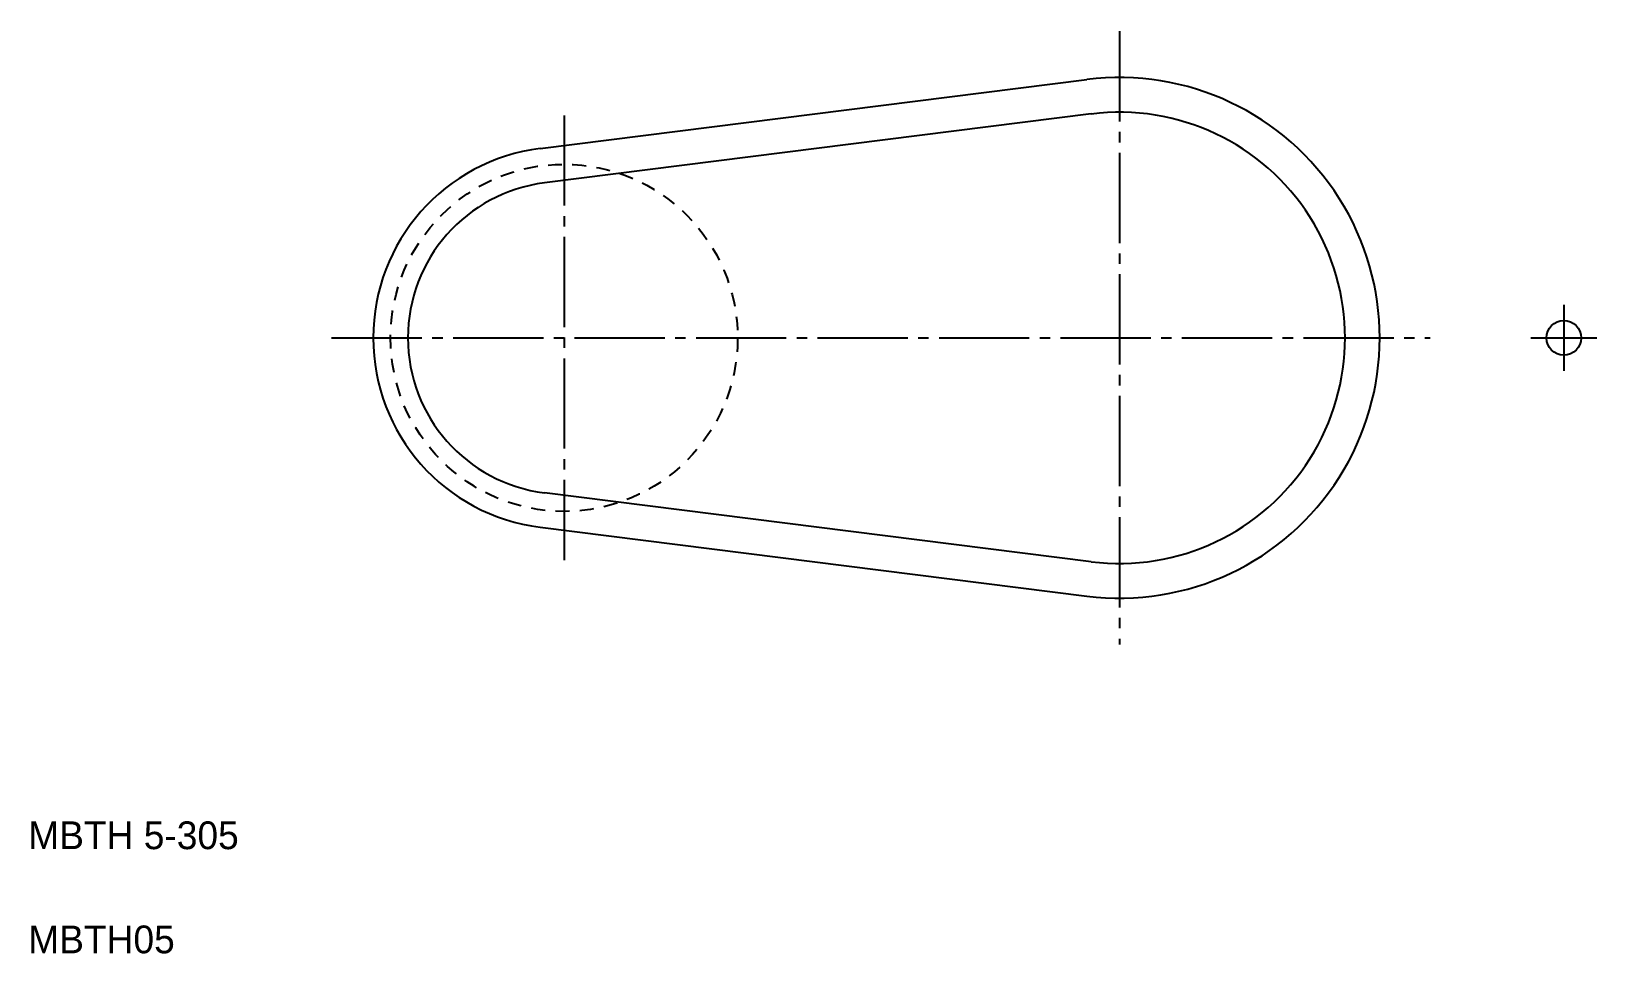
# Model space of a CAD drawing. Extents: x 10 to 236, y 10 to 143.
import ezdxf

# ---------------------------------------------------------------- set-up
doc = ezdxf.new("R2010")
doc.units = 0
doc.linetypes.add('CENTER', pattern=[17.5, 13, -1.5, 1.5, -1.5])
doc.linetypes.add('DASHED', pattern=[3.5, 2, -1.5])
doc.layers.get('0').update_dxf_attribs({"linetype": 'CONTINUOUS'})
doc.layers.add('CENTER', color=1, linetype='CENTER')

msp = doc.modelspace()

# ---------------------------------------------------------------- linework, layer by layer
at = {"color": 7, "linetype": 'CONTINUOUS'}
for p, q in [((83.75, 125.94), (162.5, 135.86)), ((163.12, 130.9), (84.37, 120.98)), ((123.12, 130.9), (123.12, 130.9)), ((103.44, 128.42), (103.44, 128.42)), ((163.12, 66.41), (84.37, 76.33)), ((83.75, 71.37), (162.5, 61.45))]:
    msp.add_line(p, q, dxfattribs=at)
at = {"color": 3, "linetype": 'DASHED'}
msp.add_circle((87.19, 98.65), 25, dxfattribs=at)
at = {"color": 7, "linetype": 'CONTINUOUS'}
msp.add_circle((231.2, 98.65), 2.5, dxfattribs=at)
for centre, radius, start, end in [((167.19, 98.65), 37.5, 262.8192, 97.1808), ((167.19, 98.65), 32.5, 262.8192, 97.1808), ((87.19, 98.65), 27.5, 97.1808, 262.8192), ((87.19, 98.65), 22.5, 97.1808, 262.8192)]:
    msp.add_arc(centre, radius, start, end, dxfattribs=at)
at = {"layer": 'CENTER', "color": 1, "linetype": 'CENTER'}
for p, q in [((167.19, 142.81), (167.19, 54.5)), ((87.19, 130.7), (87.19, 66.61)), ((231.2, 103.4), (231.2, 93.91)), ((53.7, 98.65), (211.94, 98.65)), ((226.46, 98.65), (235.94, 98.65))]:
    msp.add_line(p, q, dxfattribs=at)

# ---------------------------------------------------------------- texts
at = {"color": 7, "linetype": 'CONTINUOUS'}
for s, p in [('MBTH 5-305', (10, 25)), ('MBTH05', (10, 10))]:
    msp.add_text(s, height=4, dxfattribs=at).set_placement(p)

doc.saveas('drawing.dxf')
